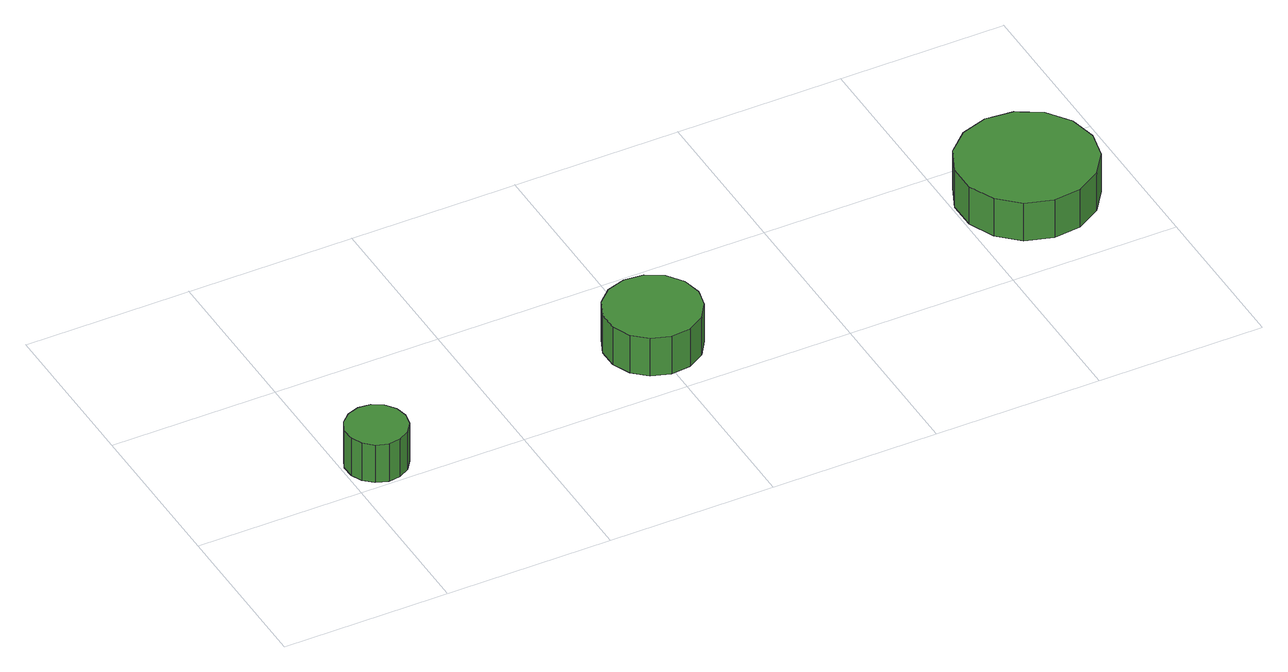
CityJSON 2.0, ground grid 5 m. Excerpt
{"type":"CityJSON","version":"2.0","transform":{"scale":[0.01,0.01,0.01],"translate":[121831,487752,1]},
"CityObjects":{
"tree1":{"type":"SolitaryVegetationObject","attributes":{"function":"something"},"geometry":[{"type":"MultiSurface","lod":"1","boundaries":[[[0,1,2,3,4,5,6,7,8,9,10,11,12,13,14]],[[15,16,17,18,19,20,21,22,23,24,25,26,27,28,29]],[[0,29,28,1]],[[1,28,27,2]],[[2,27,26,3]],[[3,26,25,4]],[[4,25,24,5]],[[5,24,23,6]],[[6,23,22,7]],[[7,22,21,8]],[[8,21,20,9]],[[9,20,19,10]],[[10,19,18,11]],[[11,18,17,12]],[[12,17,16,13]],[[13,16,15,14]],[[14,15,29,0]]]}]},
"tree2":{"type":"SolitaryVegetationObject","attributes":{"function":"something"},"geometry":[{"type":"MultiSurface","lod":"1","boundaries":[[[30,31,32,33,34,35,36,37,38,39,40,41,42,43,44]],[[45,46,47,48,49,50,51,52,53,54,55,56,57,58,59]],[[30,59,58,31]],[[31,58,57,32]],[[32,57,56,33]],[[33,56,55,34]],[[34,55,54,35]],[[35,54,53,36]],[[36,53,52,37]],[[37,52,51,38]],[[38,51,50,39]],[[39,50,49,40]],[[40,49,48,41]],[[41,48,47,42]],[[42,47,46,43]],[[43,46,45,44]],[[44,45,59,30]]]}]},
"tree3":{"type":"SolitaryVegetationObject","attributes":{"function":"something"},"geometry":[{"type":"MultiSurface","lod":"1","boundaries":[[[60,61,62,63,64,65,66,67,68,69,70,71,72,73,74]],[[75,76,77,78,79,80,81,82,83,84,85,86,87,88,89]],[[60,89,88,61]],[[61,88,87,62]],[[62,87,86,63]],[[63,86,85,64]],[[64,85,84,65]],[[65,84,83,66]],[[66,83,82,67]],[[67,82,81,68]],[[68,81,80,69]],[[69,80,79,70]],[[70,79,78,71]],[[71,78,77,72]],[[72,77,76,73]],[[73,76,75,74]],[[74,75,89,60]]]}]}
},
"vertices":[
[190,100,150],[182,137,150],[160,167,150],[128,186,150],[91,190,150],[55,178,150],[27,153,150],[12,119,150],[12,81,150],[27,47,150],[55,22,150],[91,10,150],[128,14,150],[160,33,150],[182,63,150],[182,63,21],[160,33,21],[128,14,21],[91,10,21],[55,22,21],[27,47,21],[12,81,21],[12,119,21],[27,153,21],[55,178,21],[91,190,21],[128,186,21],[160,167,21],[182,137,21],[190,100,21],
[1141,200,158],[1129,257,158],[1095,305,158],[1044,334,158],[985,340,158],[929,322,158],[886,283,158],[862,229,158],[862,171,158],[886,117,158],[929,78,158],[985,60,158],[1044,66,158],[1095,95,158],[1129,143,158],[1129,143,29],[1095,95,29],[1044,66,29],[985,60,29],[929,78,29],[886,117,29],[862,171,29],[862,229,29],[886,283,29],[929,322,29],[985,340,29],[1044,334,29],[1095,305,29],[1129,257,29],[1141,200,29],
[2403,300,163],[2385,383,163],[2336,451,163],[2263,493,163],[2179,502,163],[2099,476,163],[2036,419,163],[2002,342,163],[2002,258,163],[2036,181,163],[2099,124,163],[2179,98,163],[2263,107,163],[2336,149,163],[2385,217,163],[2385,217,34],[2336,149,34],[2263,107,34],[2179,98,34],[2099,124,34],[2036,181,34],[2002,258,34],[2002,342,34],[2036,419,34],[2099,476,34],[2179,502,34],[2263,493,34],[2336,451,34],[2385,383,34],[2403,300,34]
]}
